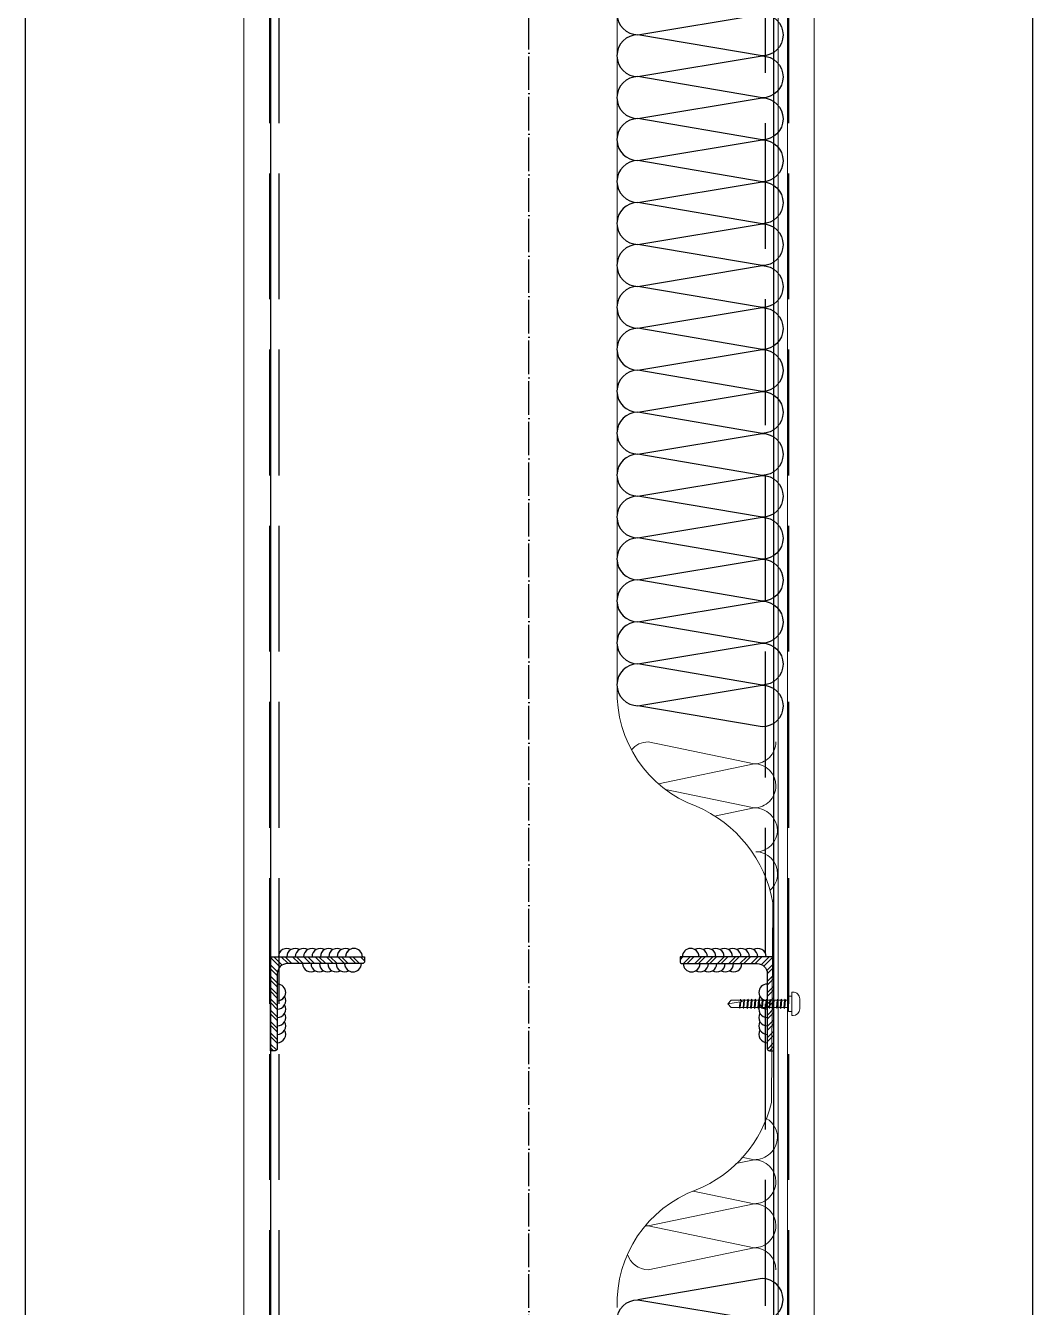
# Model space of a CAD drawing. Extents: x -1899985 to 1774885, y 556286 to 2175695.
# Drawn here: x -1752910 to -1752310, y 577848 to 578613 of the extents above; entities that cross this region are included whole.
import ezdxf

# ---------------------------------------------------------------- set-up
doc = ezdxf.new("R2010")
doc.units = 0
doc.header["$LTSCALE"] = 10
doc.header["$MEASUREMENT"] = 0
doc.linetypes.add('20剖面图$0$DOTE', pattern=[2.4200000000000004, 2, -0.2, 0.02, -0.2])
doc.linetypes.add('20剖面图$0$ZN-DASH', pattern=[0.35, 0.25, -0.1])
for name, color, linetype in [('20剖面图$0$!ZN1-填充-8', 8, 'Continuous'), ('20剖面图$0$!ZN4-焊缝-8', 8, 'Continuous'), ('20剖面图$0$!ZN5-钢材投影-40', 40, 'Continuous'), ('20剖面图$0$!ZN5-钢材断面-2', 2, 'Continuous'), ('20剖面图$0$!ZN6-虚线-8', 8, '20剖面图$0$ZN-DASH'), ('20剖面图$0$A-AXIS-DOTE', 14, '20剖面图$0$DOTE'), ('20剖面图$0$A-LIN-V', 9, 'Continuous'), ('20剖面图$0$COLUMN', 9, 'Continuous'), ('20剖面图$0$Fill', 8, 'Continuous'), ('A-LIN-V', 9, 'Continuous')]:
    doc.layers.add(name, color=color, linetype=linetype)
doc.layers.add('20剖面图$0$0_INSULATION', color=252, linetype='Continuous', lineweight=9, transparency=0.2)
doc.layers.add('20剖面图$0$0_SCREW RIVET', color=4, linetype='Continuous', lineweight=15)
doc.layers.add('20剖面图$0$彩钢板', color=6, linetype='Continuous', lineweight=15)

# ---------------------------------------------------------------- blocks, each defined once
blk = doc.blocks.new('20剖面图$0$G$C845E5159')
at = {"layer": '20剖面图$0$COLUMN'}
for points in [[(300.0000000009313, 699.9999999990687), (300.0000000006985, -11000.00000000093), (-299.9999999993015, -11000.00000000093), (-299.9999999995343, 699.9999999990687), (300.0000000009313, 699.9999999990687)], [(16800.0000000007, 699.9999999991851), (16800.0000000007, -11000.00000000093), (16200.0000000007, -11000.00000000093), (16200.0000000007, 699.9999999991851), (16800.0000000007, 699.9999999991851)]]:
    blk.add_lwpolyline(points, dxfattribs=at)
blk = doc.blocks.new('20剖面图$0$ZN-角钢56X56X4')
at = {"layer": '20剖面图$0$!ZN1-填充-8'}
h = blk.add_hatch(dxfattribs=at)
h.set_pattern_fill('ANSI32', color=256, scale=0.5, style=0)
h.set_pattern_definition([(45, (0, 0), (-3.367596045400933, 3.367596045400933), []), (45, (2.245065, 0), (-3.367596045400933, 3.367596045400933), [])])
edge = h.paths.add_edge_path()
edge.add_line((0, 0), (-1.243449787580175e-14, 56))
edge.add_line((0, 56), (2.66666666666606, 56))
edge.add_arc((2.666666666665151, 54.66666666666515), 1.333333333334849, 359.99999999996095, 449.99999999996095, ccw=False)
edge.add_line((4, 54.66666666666424), (4.00000000000001, 10))
edge.add_arc((10, 10), 6, 180, 270)
edge.add_line((10, 4), (54.66666666666606, 4.00000000000001))
edge.add_arc((54.66666666666515, 2.666666666665151), 1.333333333334849, 359.99999999996095, 449.99999999996095, ccw=False)
edge.add_line((56, 2.666666666664241), (56, 0))
edge.add_line((56, 0), (0, -1.243449787580175e-14))
at = {"layer": '20剖面图$0$!ZN5-钢材断面-2'}
blk.add_lwpolyline([(0, 0), (0, 56), (2.66666666666606, 56, -0.4142135623730951), (4, 54.66666666666424), (4, 10, 0.4142135623730951), (10, 4), (54.66666666666606, 4, -0.4142135623730951), (56, 2.666666666664241), (56, 0), (0, 0)], format="xyb", dxfattribs=at)
blk = doc.blocks.new('20剖面图$0$53456465')
at = {"layer": '20剖面图$0$!ZN4-焊缝-8', "color": 8, "ltscale": 20}
for centre, radius, start, end in [((-1752704.726505566, 578276.6699628157), 4.999999999990565, 60.00000000160313, 180), ((-1752699.726505566, 578276.6699628157), 4.999999999990565, 60.00000000160313, 180), ((-1752699.726505566, 578276.6699628157), 4.999999999985448, 119.9999999983969, 180), ((-1752694.726505566, 578276.6699628157), 4.999999999990565, 60.00000000160313, 180), ((-1752694.726505566, 578276.6699628157), 4.999999999985448, 119.9999999983969, 180), ((-1752689.726505566, 578276.6699628157), 4.999999999990565, 60.00000000160313, 180), ((-1752689.726505566, 578276.6699628157), 4.999999999985448, 119.9999999983969, 180), ((-1752684.726505566, 578276.6699628157), 4.999999999990565, 60.00000000160313, 180), ((-1752684.726505566, 578276.6699628157), 4.999999999985448, 119.9999999983969, 180), ((-1752679.726505566, 578276.6699628157), 4.999999999990565, 60.00000000160313, 180), ((-1752679.726505566, 578276.6699628157), 4.999999999985448, 119.9999999983969, 180), ((-1752674.726505566, 578276.6699628157), 4.999999999990565, 60.00000000160313, 180), ((-1752674.726505566, 578276.6699628157), 4.999999999985448, 119.9999999983969, 180), ((-1752669.726505566, 578276.6699628157), 5.000000000003167, 60.00000000160313, 180), ((-1752669.726505566, 578276.6699628157), 5, 119.9999999983969, 180), ((-1752664.726505566, 578276.6699628157), 5, 0, 180), ((-1752664.726505566, 578276.6699628157), 5, 119.9999999983969, 180), ((-1752464.072858022, 578276.6699628157), 5, 0, 180), ((-1752459.072858022, 578276.6699628157), 5.000000000003167, 0, 119.9999999983969), ((-1752464.072858022, 578276.6699628157), 5, 0, 60.00000000160313), ((-1752454.072858022, 578276.6699628157), 4.999999999990565, 0, 119.9999999983969), ((-1752459.072858022, 578276.6699628157), 5, 0, 60.00000000160313), ((-1752449.072858022, 578276.6699628157), 4.999999999990565, 0, 119.9999999983969), ((-1752454.072858022, 578276.6699628157), 4.999999999985448, 0, 60.00000000160313), ((-1752444.072858022, 578276.6699628157), 4.999999999990565, 0, 119.9999999983969), ((-1752449.072858022, 578276.6699628157), 4.999999999985448, 0, 60.00000000160313), ((-1752439.072858022, 578276.6699628157), 4.999999999990565, 0, 119.9999999983969), ((-1752444.072858022, 578276.6699628157), 4.999999999985448, 0, 60.00000000160313), ((-1752434.072858022, 578276.6699628157), 4.999999999990565, 0, 119.9999999983969), ((-1752439.072858022, 578276.6699628157), 4.999999999985448, 0, 60.00000000160313), ((-1752429.072858022, 578276.6699628157), 4.999999999990565, 0, 119.9999999983969), ((-1752434.072858022, 578276.6699628157), 4.999999999985448, 0, 60.00000000160313), ((-1752424.072858022, 578276.6699628157), 4.999999999990565, 0, 119.9999999983969), ((-1752429.072858022, 578276.6699628157), 4.999999999985448, 0, 60.00000000160313), ((-1752690.31859244, 578272.6699628157), 5.000000000003167, 180, 299.9999999983969), ((-1752685.31859244, 578272.6699628157), 5.000000000003167, 180, 299.9999999983969), ((-1752685.31859244, 578272.6699628157), 5, 180, 240.0000000016028), ((-1752680.31859244, 578272.6699628157), 5.000000000003167, 180, 299.9999999983969), ((-1752680.31859244, 578272.6699628157), 5, 180, 240.0000000016028), ((-1752675.31859244, 578272.6699628157), 5, 180, 240.0000000016028), ((-1752675.31859244, 578272.6699628157), 5.000000000003167, 180, 299.9999999983969), ((-1752670.31859244, 578272.6699628157), 5.000000000003167, 180, 299.9999999983969), ((-1752670.31859244, 578272.6699628157), 5, 180, 240.0000000016028), ((-1752665.31859244, 578272.6699628157), 5, 180, 0), ((-1752665.31859244, 578272.6699628157), 5, 180, 240.0000000016028), ((-1752463.480771148, 578272.6699628157), 5, 180, 0), ((-1752463.480771148, 578272.6699628157), 5, 299.9999999983969, 0), ((-1752458.480771148, 578272.6699628157), 5.000000000003167, 240.0000000016028, 0), ((-1752458.480771148, 578272.6699628157), 5, 299.9999999983969, 0), ((-1752453.480771148, 578272.6699628157), 5.000000000003167, 240.0000000016028, 0), ((-1752453.480771148, 578272.6699628157), 5, 299.9999999983969, 0), ((-1752448.480771148, 578272.6699628157), 5.000000000003167, 240.0000000016028, 0), ((-1752448.480771148, 578272.6699628157), 5, 299.9999999983969, 0), ((-1752443.480771148, 578272.6699628157), 5.000000000003167, 240.0000000016028, 0), ((-1752443.480771148, 578272.6699628157), 5, 299.9999999983969, 0), ((-1752438.480771148, 578272.6699628157), 5.000000000003167, 240.0000000016028, 0), ((-1752710.399681794, 578255.4746496464), 5, 270, 90), ((-1752418.399681794, 578255.4746496464), 5, 90, 270), ((-1752710.399681794, 578255.4746496463), 4.999999999985448, 270, 330.0000000016246), ((-1752710.399681794, 578250.4746496464), 4.999999999990565, 270, 29.99999999837536), ((-1752418.399681794, 578250.4746496464), 4.999999999990565, 150.0000000016246, 270), ((-1752418.399681794, 578255.4746496463), 4.999999999985448, 209.9999999983754, 270), ((-1752710.399681794, 578250.4746496463), 4.999999999985448, 270, 330.0000000016246), ((-1752710.399681794, 578245.4746496464), 4.999999999990565, 270, 29.99999999837536), ((-1752710.399681794, 578245.4746496463), 4.999999999985448, 270, 330.0000000016246), ((-1752710.399681794, 578240.4746496464), 4.999999999990565, 270, 29.99999999837536), ((-1752418.399681794, 578245.4746496464), 4.999999999990565, 150.0000000016246, 270), ((-1752418.399681794, 578240.4746496464), 4.999999999990565, 150.0000000016246, 270), ((-1752418.399681794, 578250.4746496463), 4.999999999985448, 209.9999999983754, 270), ((-1752418.399681794, 578245.4746496463), 4.999999999985448, 209.9999999983754, 270), ((-1752710.399681794, 578240.4746496463), 4.999999999985448, 270, 330.0000000016246), ((-1752710.399681794, 578235.4746496464), 4.999999999990565, 270, 29.99999999837536), ((-1752418.399681794, 578235.4746496464), 4.999999999990565, 150.0000000016246, 270), ((-1752418.399681794, 578240.4746496463), 4.999999999985448, 209.9999999983754, 270), ((-1752710.399681794, 578235.4746496463), 4.999999999985448, 270, 330.0000000016246), ((-1752710.399681794, 578230.4746496464), 4.999999999990565, 270, 29.99999999837536), ((-1752418.399681794, 578230.4746496464), 4.999999999990565, 150.0000000016246, 270), ((-1752418.399681794, 578235.4746496463), 4.999999999985448, 209.9999999983754, 270)]:
    blk.add_arc(centre, radius, start, end, dxfattribs=at)
at = {"layer": '20剖面图$0$!ZN5-钢材投影-40'}
for p, q in [((-1752714.399681794, 578848.6699628157), (-1752714.399681797, 572304.6699724447)), ((-1752414.399681796, 572304.6699724447), (-1752414.399681794, 578848.6699628157))]:
    blk.add_line(p, q, dxfattribs=at)
at = {"layer": '20剖面图$0$!ZN6-虚线-8', "ltscale": 30}
for p, q in [((-1752714.999681794, 578848.6699628157), (-1752714.999681794, 572304.6699724447)), ((-1752709.399681794, 578848.6699628157), (-1752709.399681796, 572304.6699724447)), ((-1752419.399681794, 577648.6699628157), (-1752419.399681794, 578848.6699628157)), ((-1752405.799681794, 578848.6699628157), (-1752405.799681794, 577648.6699628157))]:
    blk.add_line(p, q, dxfattribs=at)
at = {"layer": '20剖面图$0$0_INSULATION'}
for p, q in [((-1752507.822512668, 578436.5152613312), (-1752507.822512668, 578848.6699628157)), ((-1752411.822512668, 578848.6699628157), (-1752411.822512668, 577648.6699628157)), ((-1752489.393938534, 578404.8233932763), (-1752426.26314705, 578391.7233712891)), ((-1752426.26314705, 578391.7233712891), (-1752483.280449894, 578379.8712772684)), ((-1752479.075161319, 578376.4611590368), (-1752426.258593222, 578365.5014009363)), ((-1752426.258593222, 578365.5014009363), (-1752449.786543821, 578360.6106841062)), ((-1752415.81817425, 578189.8727027387), (-1752415.057196391, 578308.771033132)), ((-1752426.222162594, 578155.7256381129), (-1752437.106872399, 578153.4630511864)), ((-1752433.53388021, 578157.2428638482), (-1752426.222162594, 578155.7256381129)), ((-1752462.567489039, 578137.0464883016), (-1752426.217608766, 578129.50366776)), ((-1752426.217608766, 578129.50366776), (-1752489.343846421, 578116.3817193942)), ((-1752489.343846421, 578116.3817193942), (-1752426.213054938, 578103.281697407)), ((-1752426.213054938, 578103.281697407), (-1752489.339292592, 578090.1597490412))]:
    blk.add_line(p, q, dxfattribs=at)
for centre, radius, start, end in [((-1752435.854373048, 578434.0581550758), 72.0100721528292, 178.0445908919748, 249.7124887153796), ((-1752490.959602347, 578295.6222283714), 77.0328910046967, 9.827985264042207, 66.96933935179948), ((-1752489.406364975, 578207.876737396), 75.75861058733942, 292.1666433691672, 346.2521164813895), ((-1752435.854373048, 578070.1745216377), 72.01007215283161, 110.2875112846205, 181.9554091080252)]:
    blk.add_arc(centre, radius, start, end, dxfattribs=at)
at = {"layer": '20剖面图$0$0_INSULATION', "extrusion": (0, 0, -1)}
for centre, major_axis, ratio, start_param, end_param in [((-1752489.39166162, 578391.7124080998), (-0.002276913227591154, 13.11098517646332), 0.9882532159332102, 5.406397155839577, 6.283185307102736), ((-1752426.265423965, 578404.8343564655), (-0.002276913998807523, 13.11098517644863), 0.9882532159365272, 1.570796326776899, 3.141592653572465), ((-1752426.260870136, 578378.6123861127), (-0.002276914641104071, 13.11098517646307), 0.98825321593543, 3.22430970811638e-11, 1.570796326826422), ((-1752426.260870136, 578378.6123861127), (-0.002276913998807523, 13.11098517644863), 0.9882532159365272, 1.570796326776899, 3.141592653572465), ((-1752425.256316308, 578352.3904157598), (-0.002276913998807523, 13.11098517644863), 0.9882532159365272, 1.570796326776899, 3.141592653572465), ((-1752425.251762479, 578326.1684454068), (-0.002276914641104071, 13.11098517646307), 0.98825321593543, 3.22430970811638e-11, 1.570796326826422), ((-1752425.251762479, 578326.1684454068), (-0.002276913998807523, 13.11098517644863), 0.9882532159365272, 1.570796326776899, 2.416555155843697), ((-1752425.224439509, 578168.8366232893), (-0.002276914641104071, 13.11098517646307), 0.98825321593543, 0.5246565959028442, 1.570796326826422), ((-1752425.473388299, 578169.075714501), (-8.381229425083259, -10.65084468578086), 0.9607585218752868, 4.082779993727787, 5.653576320523127), ((-1752426.21988568, 578142.6146529365), (-0.002276914641104071, 13.11098517646307), 0.98825321593543, 3.22430970811638e-11, 1.570796326826422), ((-1752426.21988568, 578142.6146529365), (-0.002276913998807523, 13.11098517644863), 0.9882532159365272, 1.570796326776899, 3.141592653572465), ((-1752426.215331852, 578116.3926825834), (-0.002276914641104071, 13.11098517646307), 0.98825321593543, 3.22430970811638e-11, 1.570796326826422), ((-1752489.341569507, 578103.2707342177), (-0.002276913227591154, 13.11098517646332), 0.9882532159332102, 6.139661749825465, 6.283185307102736), ((-1752489.346123335, 578129.4927045706), (-0.002276913227591154, 13.11098517646332), 0.9882532159332102, 3.141592653512943, 3.269368162938339), ((-1752426.215331852, 578116.3926825834), (-0.002276913998807523, 13.11098517644863), 0.9882532159365272, 1.570796326776899, 3.141592653572465), ((-1752489.341569507, 578103.2707342177), (-0.002276913227591154, 13.11098517646332), 0.9882532159332102, 3.141592653512943, 4.40714468953711), ((-1752426.210778023, 578090.1707122306), (-0.002276914641104071, 13.11098517646307), 0.98825321593543, 3.22430970811638e-11, 1.570796326826422)]:
    blk.add_ellipse(centre, major_axis=major_axis, ratio=ratio, start_param=start_param, end_param=end_param, dxfattribs=at)
at = {"layer": '20剖面图$0$0_INSULATION', "extrusion": (0, 0, -0.9999999999999998)}
blk.add_ellipse((-1752425.505270883, 578352.1514931086), major_axis=(-8.385376775016718, 10.64778926701664), ratio=0.9607471217953485, start_param=0.6296547296342334, end_param=2.200451056428872, dxfattribs=at)
at = {"layer": '20剖面图$0$0_SCREW RIVET'}
for p, q in [((-1752441.799681794, 578248.6699628157), (-1752439.99858453, 578250.9206703737)), ((-1752434.594456748, 578250.9199628157), (-1752439.999150743, 578250.9199628157)), ((-1752432.386122849, 578250.9199628584), (-1752434.092540506, 578250.9199628156)), ((-1752430.17778966, 578250.9199617975), (-1752431.884206708, 578250.9199616957)), ((-1752427.969456369, 578250.9199618993), (-1752429.675873417, 578250.9199617975)), ((-1752425.761123078, 578250.9199620011), (-1752427.467540126, 578250.9199618993)), ((-1752423.552789786, 578250.9199621029), (-1752425.259206835, 578250.9199620011)), ((-1752421.344456495, 578250.9199622048), (-1752423.050873544, 578250.9199621029)), ((-1752419.136123204, 578250.9199623066), (-1752420.842540252, 578250.9199622048)), ((-1752416.927789913, 578250.9199624084), (-1752418.634206961, 578250.9199623066)), ((-1752414.719456622, 578250.9199625102), (-1752416.42587367, 578250.9199624084)), ((-1752412.511123331, 578250.919962612), (-1752414.217540379, 578250.9199625102)), ((-1752410.302790039, 578250.9199627138), (-1752412.009207088, 578250.919962612)), ((-1752408.094456748, 578250.9199628156), (-1752409.800873797, 578250.9199627138)), ((-1752405.799681794, 578250.9199628157), (-1752407.592540506, 578250.9199628156)), ((-1752440.000212722, 578246.4199628157), (-1752441.799681794, 578248.6699628157)), ((-1752434.988808247, 578246.4199628156), (-1752440.000212722, 578246.4199628157)), ((-1752432.780474348, 578246.4199628584), (-1752434.486892004, 578246.4199628156)), ((-1752430.572141159, 578246.4199617975), (-1752432.278558207, 578246.4199616957)), ((-1752428.363807868, 578246.4199618993), (-1752430.070224916, 578246.4199617975)), ((-1752426.155474576, 578246.4199620011), (-1752427.861891625, 578246.4199618993)), ((-1752423.947141285, 578246.4199621029), (-1752425.653558333, 578246.4199620011)), ((-1752421.738807994, 578246.4199622048), (-1752423.445225042, 578246.4199621029)), ((-1752419.530474703, 578246.4199623066), (-1752421.236891751, 578246.4199622048)), ((-1752417.322141412, 578246.4199624084), (-1752419.02855846, 578246.4199623066)), ((-1752415.11380812, 578246.4199625102), (-1752416.820225169, 578246.4199624084)), ((-1752412.905474829, 578246.419962612), (-1752414.611891878, 578246.4199625102)), ((-1752410.697141538, 578246.4199627138), (-1752412.403558586, 578246.419962612)), ((-1752408.488808247, 578246.4199628157), (-1752410.195225295, 578246.4199627138)), ((-1752405.799681794, 578246.4199628157), (-1752407.986892004, 578246.4199628156))]:
    blk.add_line(p, q, dxfattribs=at)
for points in [[(-1752441.799681794, 578248.6699628157), (-1752433.173856894, 578250.0139166706), (-1752434.608127629, 578250.6519658979), (-1752434.642607251, 578250.6225846446), (-1752435.105577356, 578250.920196406)], [(-1752434.185756969, 578249.8562567339), (-1752434.486892004, 578246.4199628156), (-1752434.781666959, 578245.9199628156), (-1752434.988808247, 578246.4199628157), (-1752434.694621161, 578249.7769727234)], [(-1752434.134490647, 578250.4412638991), (-1752434.092540506, 578250.9199628156), (-1752434.299681794, 578251.4199628157), (-1752434.594456748, 578250.9199628157), (-1752434.618734365, 578250.6429275387)]]:
    blk.add_lwpolyline(points, dxfattribs=at)
for points in [[(-1752432.78047445, 578246.4199616957), (-1752432.386122951, 578250.9199616957), (-1752432.091347996, 578251.4199616957), (-1752431.884206708, 578250.9199616957), (-1752432.278558207, 578246.4199616957), (-1752432.573333161, 578245.9199616957)], [(-1752430.572141159, 578246.4199617975), (-1752430.17778966, 578250.9199617975), (-1752429.883014705, 578251.4199617975), (-1752429.675873417, 578250.9199617975), (-1752430.070224916, 578246.4199617975), (-1752430.36499987, 578245.9199617975)], [(-1752428.363807868, 578246.4199618993), (-1752427.969456369, 578250.9199618993), (-1752427.674681414, 578251.4199618993), (-1752427.467540126, 578250.9199618993), (-1752427.861891625, 578246.4199618993), (-1752428.156666579, 578245.9199618993)], [(-1752426.155474576, 578246.4199620011), (-1752425.761123078, 578250.9199620011), (-1752425.466348123, 578251.4199620011), (-1752425.259206835, 578250.9199620011), (-1752425.653558333, 578246.4199620011), (-1752425.948333288, 578245.9199620011)], [(-1752423.947141285, 578246.419962103), (-1752423.552789786, 578250.9199621029), (-1752423.258014832, 578251.4199621029), (-1752423.050873544, 578250.9199621029), (-1752423.445225042, 578246.4199621029), (-1752423.739999997, 578245.9199621029)], [(-1752421.738807994, 578246.4199622048), (-1752421.344456495, 578250.9199622048), (-1752421.049681541, 578251.4199622048), (-1752420.842540252, 578250.9199622048), (-1752421.236891751, 578246.4199622048), (-1752421.531666706, 578245.9199622048)], [(-1752419.530474703, 578246.4199623066), (-1752419.136123204, 578250.9199623066), (-1752418.841348249, 578251.4199623066), (-1752418.634206961, 578250.9199623066), (-1752419.02855846, 578246.4199623066), (-1752419.323333415, 578245.9199623066)], [(-1752417.322141412, 578246.4199624084), (-1752416.927789913, 578250.9199624084), (-1752416.633014958, 578251.4199624084), (-1752416.42587367, 578250.9199624084), (-1752416.820225169, 578246.4199624084), (-1752417.115000123, 578245.9199624084)], [(-1752415.11380812, 578246.4199625102), (-1752414.719456622, 578250.9199625102), (-1752414.424681667, 578251.4199625102), (-1752414.217540379, 578250.9199625102), (-1752414.611891878, 578246.4199625102), (-1752414.906666832, 578245.9199625102)], [(-1752412.905474829, 578246.4199626121), (-1752412.511123331, 578250.919962612), (-1752412.216348376, 578251.419962612), (-1752412.009207088, 578250.919962612), (-1752412.403558586, 578246.419962612), (-1752412.698333541, 578245.919962612)], [(-1752410.697141538, 578246.4199627138), (-1752410.302790039, 578250.9199627138), (-1752410.008015085, 578251.4199627138), (-1752409.800873797, 578250.9199627138), (-1752410.195225295, 578246.4199627138), (-1752410.49000025, 578245.9199627138)], [(-1752408.488808247, 578246.4199628157), (-1752408.094456748, 578250.9199628156), (-1752407.799681794, 578251.4199628156), (-1752407.592540506, 578250.9199628156), (-1752407.986892004, 578246.4199628156), (-1752408.281666959, 578245.9199628156)], [(-1752403.799681794, 578244.1699628156), (-1752403.799681794, 578253.1699628156), (-1752405.799681794, 578253.1699628157), (-1752405.799681794, 578244.1699628156)]]:
    blk.add_lwpolyline(points, close=True, dxfattribs=at)
blk.add_lwpolyline([(-1752403.063991035, 578241.6699628157, 0.4142135623730904), (-1752399.063991035, 578245.6699628156), (-1752399.063991035, 578251.6699628156, 0.4142135623731018), (-1752403.063991035, 578255.6699628157), (-1752403.049681794, 578255.6699628156), (-1752403.799681794, 578255.6699628156), (-1752403.799681794, 578241.6699628156), (-1752403.049681794, 578241.6699628156)], format="xyb", close=True, dxfattribs=at)
at = {"layer": '20剖面图$0$Fill'}
for points in [[(-1752495.49258862, 578851.3768552766, 1), (-1752495.49258862, 578826.3768552766), (-1752421.513044333, 578838.7067793246, -1), (-1752421.513044333, 578813.7067793246), (-1752495.49258862, 578826.3768552766, 1), (-1752495.49258862, 578801.3768552766), (-1752421.513044333, 578813.7067793246, -1), (-1752421.513044333, 578788.7067793246), (-1752495.49258862, 578801.3768552766, 1), (-1752495.49258862, 578776.3768552766), (-1752421.513044333, 578788.7067793246, -1), (-1752421.513044333, 578763.7067793246), (-1752495.49258862, 578776.3768552766, 1), (-1752495.49258862, 578751.3768552766), (-1752421.513044333, 578763.7067793246, -1), (-1752421.513044333, 578738.7067793246), (-1752495.49258862, 578751.3768552766, 1), (-1752495.49258862, 578726.3768552766), (-1752421.513044333, 578738.7067793246, -1), (-1752421.513044333, 578713.7067793246), (-1752495.49258862, 578726.3768552766, 1), (-1752495.49258862, 578701.3768552766), (-1752421.513044333, 578713.7067793246, -1), (-1752421.513044333, 578688.7067793246), (-1752495.49258862, 578701.3768552766, 1), (-1752495.49258862, 578676.3768552766), (-1752421.513044333, 578688.7067793246, -1), (-1752421.513044333, 578663.7067793246), (-1752495.49258862, 578676.3768552766, 1), (-1752495.49258862, 578651.3768552766), (-1752421.513044333, 578663.7067793246, -1), (-1752421.513044333, 578638.7067793246), (-1752495.49258862, 578651.3768552766, 1), (-1752495.49258862, 578626.3768552766), (-1752421.513044333, 578638.7067793246, -1), (-1752421.513044333, 578613.7067793246), (-1752495.49258862, 578626.3768552766, 1), (-1752495.49258862, 578601.3768552766), (-1752421.513044333, 578613.7067793246, -1), (-1752421.513044333, 578588.7067793246), (-1752495.49258862, 578601.3768552766, 1), (-1752495.49258862, 578576.3768552766), (-1752421.513044333, 578588.7067793246, -1), (-1752421.513044333, 578563.7067793246), (-1752495.49258862, 578576.3768552766, 1), (-1752495.49258862, 578551.3768552766), (-1752421.513044333, 578563.7067793246, -1), (-1752421.513044333, 578538.7067793246), (-1752495.49258862, 578551.3768552766, 1), (-1752495.49258862, 578526.3768552766), (-1752421.513044333, 578538.7067793246, -1), (-1752421.513044333, 578513.7067793246), (-1752495.49258862, 578526.3768552766, 1), (-1752495.49258862, 578501.3768552766), (-1752421.513044333, 578513.7067793246, -1), (-1752421.513044333, 578488.7067793246), (-1752495.49258862, 578501.3768552766, 1), (-1752495.49258862, 578476.3768552766), (-1752421.513044333, 578488.7067793246, -1), (-1752421.513044333, 578463.7067793246), (-1752495.49258862, 578476.3768552766, 1), (-1752495.49258862, 578451.3768552766), (-1752421.513044333, 578463.7067793246, -1), (-1752421.513044333, 578438.7067793246), (-1752495.49258862, 578451.3768552766, 1), (-1752495.49258862, 578426.3768552766), (-1752421.513044333, 578438.7067793246, -1), (-1752421.513044333, 578413.7067793246), (-1752495.49258862, 578426.3768552766)], [(-1752495.49258862, 578047.2668805941, -1), (-1752495.49258862, 578072.2668805941), (-1752421.513044333, 578059.9369565462, 1), (-1752421.513044333, 578084.9369565462), (-1752495.49258862, 578072.2668805941)]]:
    blk.add_lwpolyline(points, format="xyb", dxfattribs=at)
at = {"layer": '20剖面图$0$彩钢板'}
for p, q in [((-1752730.399681794, 578848.6699628157), (-1752730.399681794, 572304.6699724447)), ((-1752714.399681794, 578848.6699628157), (-1752714.399681794, 572304.6699724447)), ((-1752406.399681794, 578848.6699628157), (-1752406.399681794, 572304.6699724447)), ((-1752390.399681794, 578848.6699628157), (-1752390.399681794, 572304.6699724447))]:
    blk.add_line(p, q, dxfattribs=at)
at = {"layer": '20剖面图$0$!ZN5-钢材断面-2', "extrusion": (0, 0, -1), "xscale": -1.000000000000001, "zscale": -1.000000000000001, "rotation": 90}
blk.add_blockref('20剖面图$0$ZN-角钢56X56X4', (1752714.399681794, 578276.6699628157), dxfattribs=at)
at = {"layer": '20剖面图$0$!ZN5-钢材断面-2', "extrusion": (0, 0, -1), "zscale": -1, "rotation": 270}
blk.add_blockref('20剖面图$0$ZN-角钢56X56X4', (1752414.399681794, 578276.6699628157), dxfattribs=at)
blk = doc.blocks.new('20剖面图')
at = {"layer": '20剖面图$0$A-AXIS-DOTE'}
blk.add_line((-1752610.399681416, 562650.6334108412), (-1752610.399681416, 586495.7798974607), dxfattribs=at)
at = {"layer": '20剖面图$0$A-LIN-V'}
for p in [(-1769110.399681417, 579257.4520265255), (-1752610.399681417, 579257.4520265255)]:
    blk.add_blockref('20剖面图$0$G$C845E5159', p, dxfattribs=at)
blk.add_blockref('20剖面图$0$53456465', (-49.99999962258153, -219.2179362522438), dxfattribs=at)

msp = doc.modelspace()

# ---------------------------------------------------------------- block references
at = {"layer": 'A-LIN-V'}
msp.add_blockref('20剖面图', (0, 0), dxfattribs=at)

doc.saveas('drawing.dxf')
